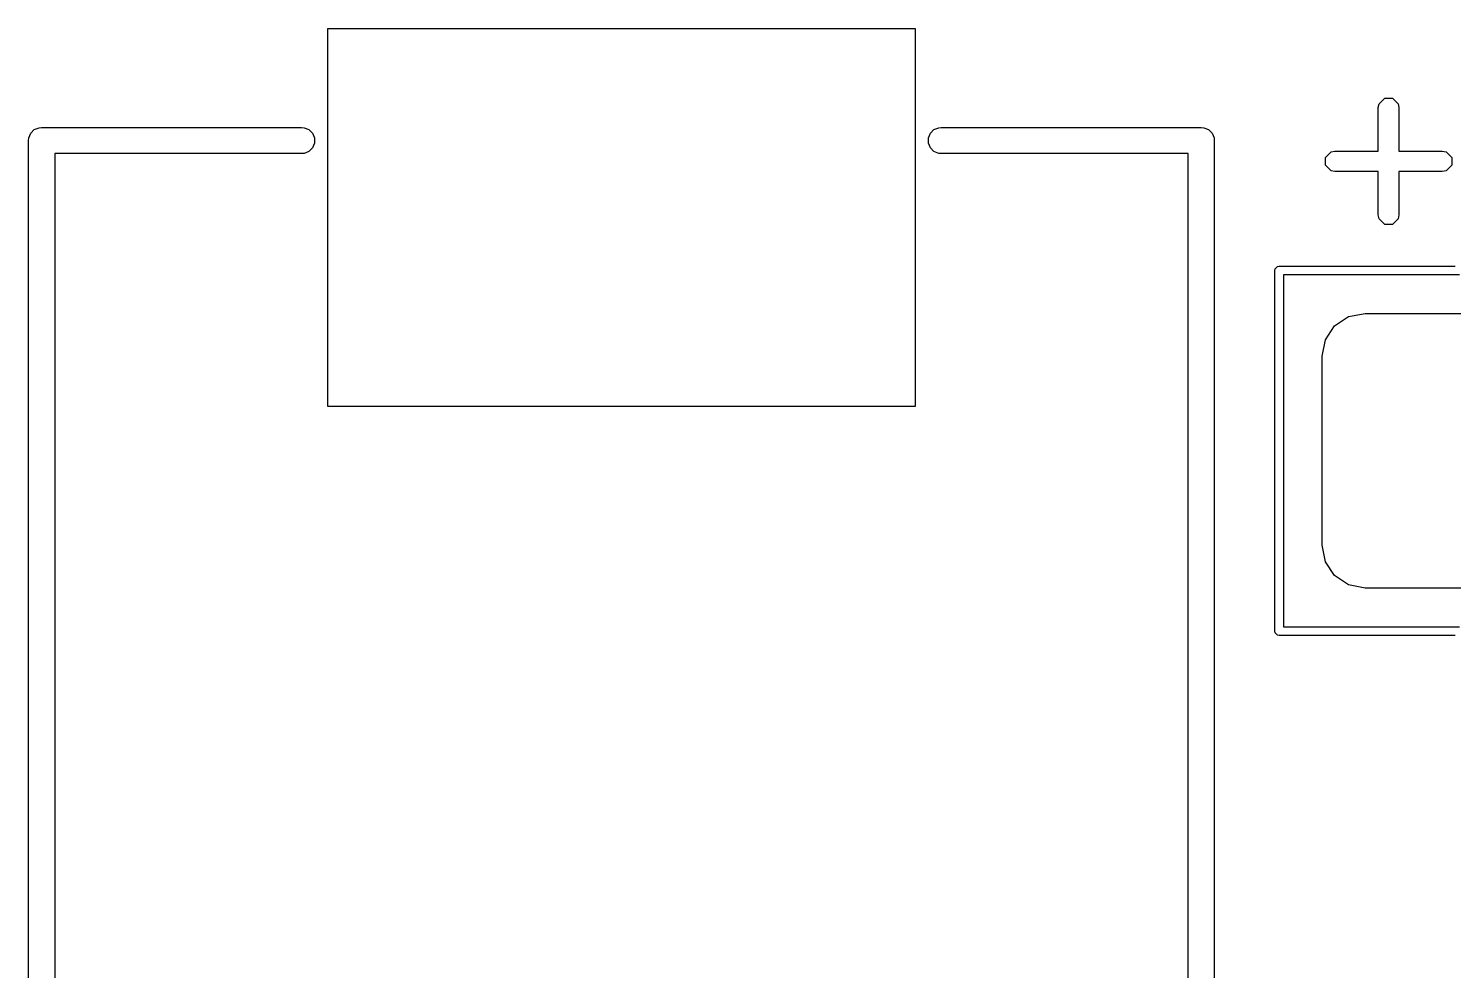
# Model space of a CAD drawing. Extents: x 99 to 187, y -188 to -32.
# Drawn here: x 144.56 to 152.86, y -147.45 to -141.97 of the extents above; entities that cross this region are included whole.
import ezdxf

# ---------------------------------------------------------------- set-up
doc = ezdxf.new("R2010")
doc.units = 0
doc.layers.add('BLACK', color=7, linetype='CONTINUOUS')

msp = doc.modelspace()

# ---------------------------------------------------------------- linework, layer by layer
at = {"layer": 'BLACK', "linetype": 'Continuous'}
for p, q in [((146.3, -144.172), (146.3, -141.972)), ((146.3, -141.972), (149.72, -141.972)), ((146.3, -144.172), (146.3, -141.972)), ((146.3, -141.972), (149.72, -141.972)), ((149.72, -141.972), (149.72, -144.172)), ((149.72, -141.972), (149.72, -144.172)), ((152.422067, -142.409539), (152.454539, -142.377067)), ((152.454539, -142.377067), (152.500461, -142.377067)), ((152.500461, -142.377067), (152.532933, -142.409539)), ((152.4175, -142.4325), (152.422067, -142.409539)), ((152.4175, -142.685), (152.4175, -142.4325)), ((152.532933, -142.409539), (152.5375, -142.4325)), ((152.5375, -142.4325), (152.5375, -142.685)), ((144.591638, -142.5606), (144.619124, -142.549215)), ((144.619124, -142.549215), (144.634, -142.54775)), ((144.634, -142.54775), (146.1475, -142.54775)), ((146.1475, -142.54775), (146.162376, -142.549215)), ((146.162376, -142.549215), (146.189862, -142.5606)), ((149.830138, -142.5606), (149.857624, -142.549215)), ((149.857624, -142.549215), (149.8725, -142.54775)), ((149.8725, -142.54775), (151.386, -142.54775)), ((151.386, -142.54775), (151.400876, -142.549215)), ((151.400876, -142.549215), (151.428362, -142.5606)), ((144.55775, -142.624), (144.559215, -142.609124)), ((144.55775, -150.076), (144.55775, -142.624)), ((144.559215, -142.609124), (144.5706, -142.581638)), ((144.5706, -142.581638), (144.591638, -142.5606)), ((146.189862, -142.5606), (146.2109, -142.581638)), ((146.2109, -142.581638), (146.222285, -142.609124)), ((146.222285, -142.609124), (146.222285, -142.638876)), ((149.797715, -142.609124), (149.8091, -142.581638)), ((149.797715, -142.638876), (149.797715, -142.609124)), ((149.8091, -142.581638), (149.830138, -142.5606)), ((151.428362, -142.5606), (151.4494, -142.581638)), ((151.4494, -142.581638), (151.460785, -142.609124)), ((151.460785, -142.609124), (151.46225, -142.624)), ((151.46225, -142.624), (151.46225, -150.076)), ((146.1475, -142.70025), (144.71025, -142.70025)), ((144.71025, -142.70025), (144.71025, -149.99975)), ((146.162376, -142.698785), (146.1475, -142.70025)), ((146.189862, -142.6874), (146.162376, -142.698785)), ((146.2109, -142.666362), (146.189862, -142.6874)), ((146.222285, -142.638876), (146.2109, -142.666362)), ((149.8091, -142.666362), (149.797715, -142.638876)), ((149.830138, -142.6874), (149.8091, -142.666362)), ((149.857624, -142.698785), (149.830138, -142.6874)), ((149.8725, -142.70025), (149.857624, -142.698785)), ((151.30975, -142.70025), (149.8725, -142.70025)), ((151.30975, -149.99975), (151.30975, -142.70025)), ((152.109567, -142.722039), (152.142039, -142.689567)), ((152.142039, -142.689567), (152.165, -142.685)), ((152.165, -142.685), (152.4175, -142.685)), ((152.5375, -142.685), (152.79, -142.685)), ((152.79, -142.685), (152.812961, -142.689567)), ((152.812961, -142.689567), (152.845433, -142.722039)), ((152.109567, -142.767961), (152.109567, -142.722039)), ((152.142039, -142.800433), (152.109567, -142.767961)), ((152.845433, -142.767961), (152.812961, -142.800433)), ((152.845433, -142.722039), (152.845433, -142.767961)), ((152.165, -142.805), (152.142039, -142.800433)), ((152.4175, -142.805), (152.165, -142.805)), ((152.4175, -143.0575), (152.4175, -142.805)), ((152.79, -142.805), (152.5375, -142.805)), ((152.5375, -142.805), (152.5375, -143.0575)), ((152.812961, -142.800433), (152.79, -142.805)), ((152.422067, -143.080461), (152.4175, -143.0575)), ((152.454539, -143.112933), (152.422067, -143.080461)), ((152.500461, -143.112933), (152.454539, -143.112933)), ((152.532933, -143.080461), (152.500461, -143.112933)), ((152.5375, -143.0575), (152.532933, -143.080461)), ((151.815, -143.38), (151.816903, -143.370433)), ((151.815, -145.48), (151.815, -143.38)), ((151.816903, -143.370433), (151.830433, -143.356903)), ((151.830433, -143.356903), (151.84, -143.355)), ((151.84, -143.355), (152.865, -143.355)), ((152.89, -143.405), (151.865, -143.405)), ((151.865, -143.405), (151.865, -145.455)), ((152.10903, -143.784329), (152.163223, -143.703223)), ((152.10903, -143.784329), (152.163223, -143.703223)), ((152.163223, -143.703223), (152.244329, -143.64903)), ((152.163223, -143.703223), (152.244329, -143.64903)), ((152.244329, -143.64903), (152.34, -143.63)), ((152.244329, -143.64903), (152.34, -143.63)), ((152.34, -143.63), (154.84, -143.63)), ((152.34, -143.63), (154.84, -143.63)), ((152.09, -143.88), (152.10903, -143.784329)), ((152.09, -143.88), (152.10903, -143.784329)), ((152.09, -144.98), (152.09, -143.88)), ((152.09, -144.98), (152.09, -143.88)), ((149.72, -144.172), (146.3, -144.172)), ((149.72, -144.172), (146.3, -144.172)), ((152.10903, -145.075671), (152.09, -144.98)), ((152.10903, -145.075671), (152.09, -144.98)), ((152.163223, -145.156777), (152.10903, -145.075671)), ((152.163223, -145.156777), (152.10903, -145.075671)), ((152.244329, -145.21097), (152.163223, -145.156777)), ((152.244329, -145.21097), (152.163223, -145.156777)), ((152.34, -145.23), (152.244329, -145.21097)), ((152.34, -145.23), (152.244329, -145.21097)), ((154.84, -145.23), (152.34, -145.23)), ((154.84, -145.23), (152.34, -145.23)), ((151.816903, -145.489567), (151.815, -145.48)), ((151.830433, -145.503097), (151.816903, -145.489567)), ((151.84, -145.505), (151.830433, -145.503097)), ((152.865, -145.505), (151.84, -145.505)), ((151.865, -145.455), (152.89, -145.455))]:
    msp.add_line(p, q, dxfattribs=at)

doc.saveas('drawing.dxf')
